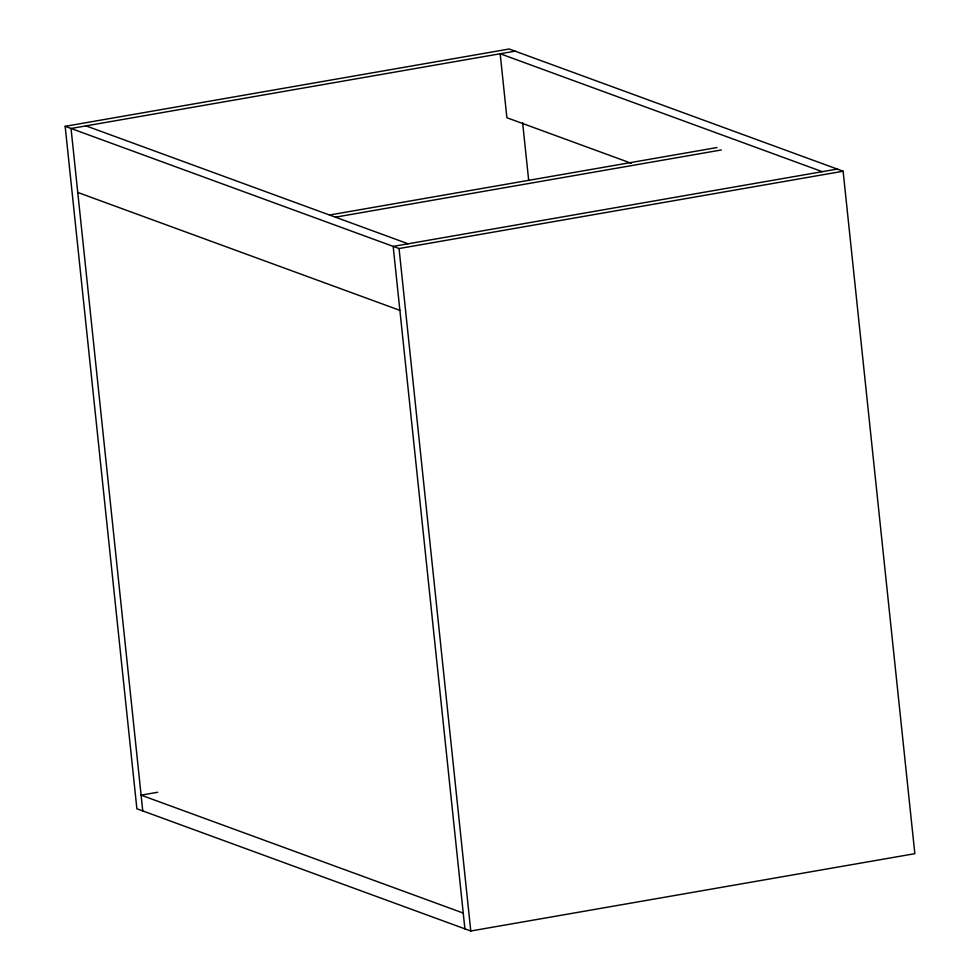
<?xml version="1.0" encoding="UTF-8"?>
<svg xmlns="http://www.w3.org/2000/svg" width="980" height="980" viewBox="0 0 980 980"><rect width="100%" height="100%" fill="white"/><g stroke="black" fill="none" stroke-linecap="round" stroke-linejoin="round"><path stroke-width="1.47" d="M65.158 126.322L509.22 49L843.119 171.231L914.842 853.678L470.78 931L136.882 808.77L65.158 126.322L399.056 248.54L843.119 171.231M515.1 51.156L71.038 128.478L142.762 810.926M329.464 215.024L716.968 147.551M335.344 217.18L721.341 149.965M837.239 169.075L393.164 246.397L464.9 928.844M157.67 792.269L141.108 795.148L463.234 913.066M822.293 171.672L500.168 53.753L506.893 117.735L631.451 163.329M85.971 125.869L408.109 243.787M77.763 192.448L399.889 310.366M522.61 122.586L528.686 180.345M399.056 248.54L470.78 931"/></g></svg>
